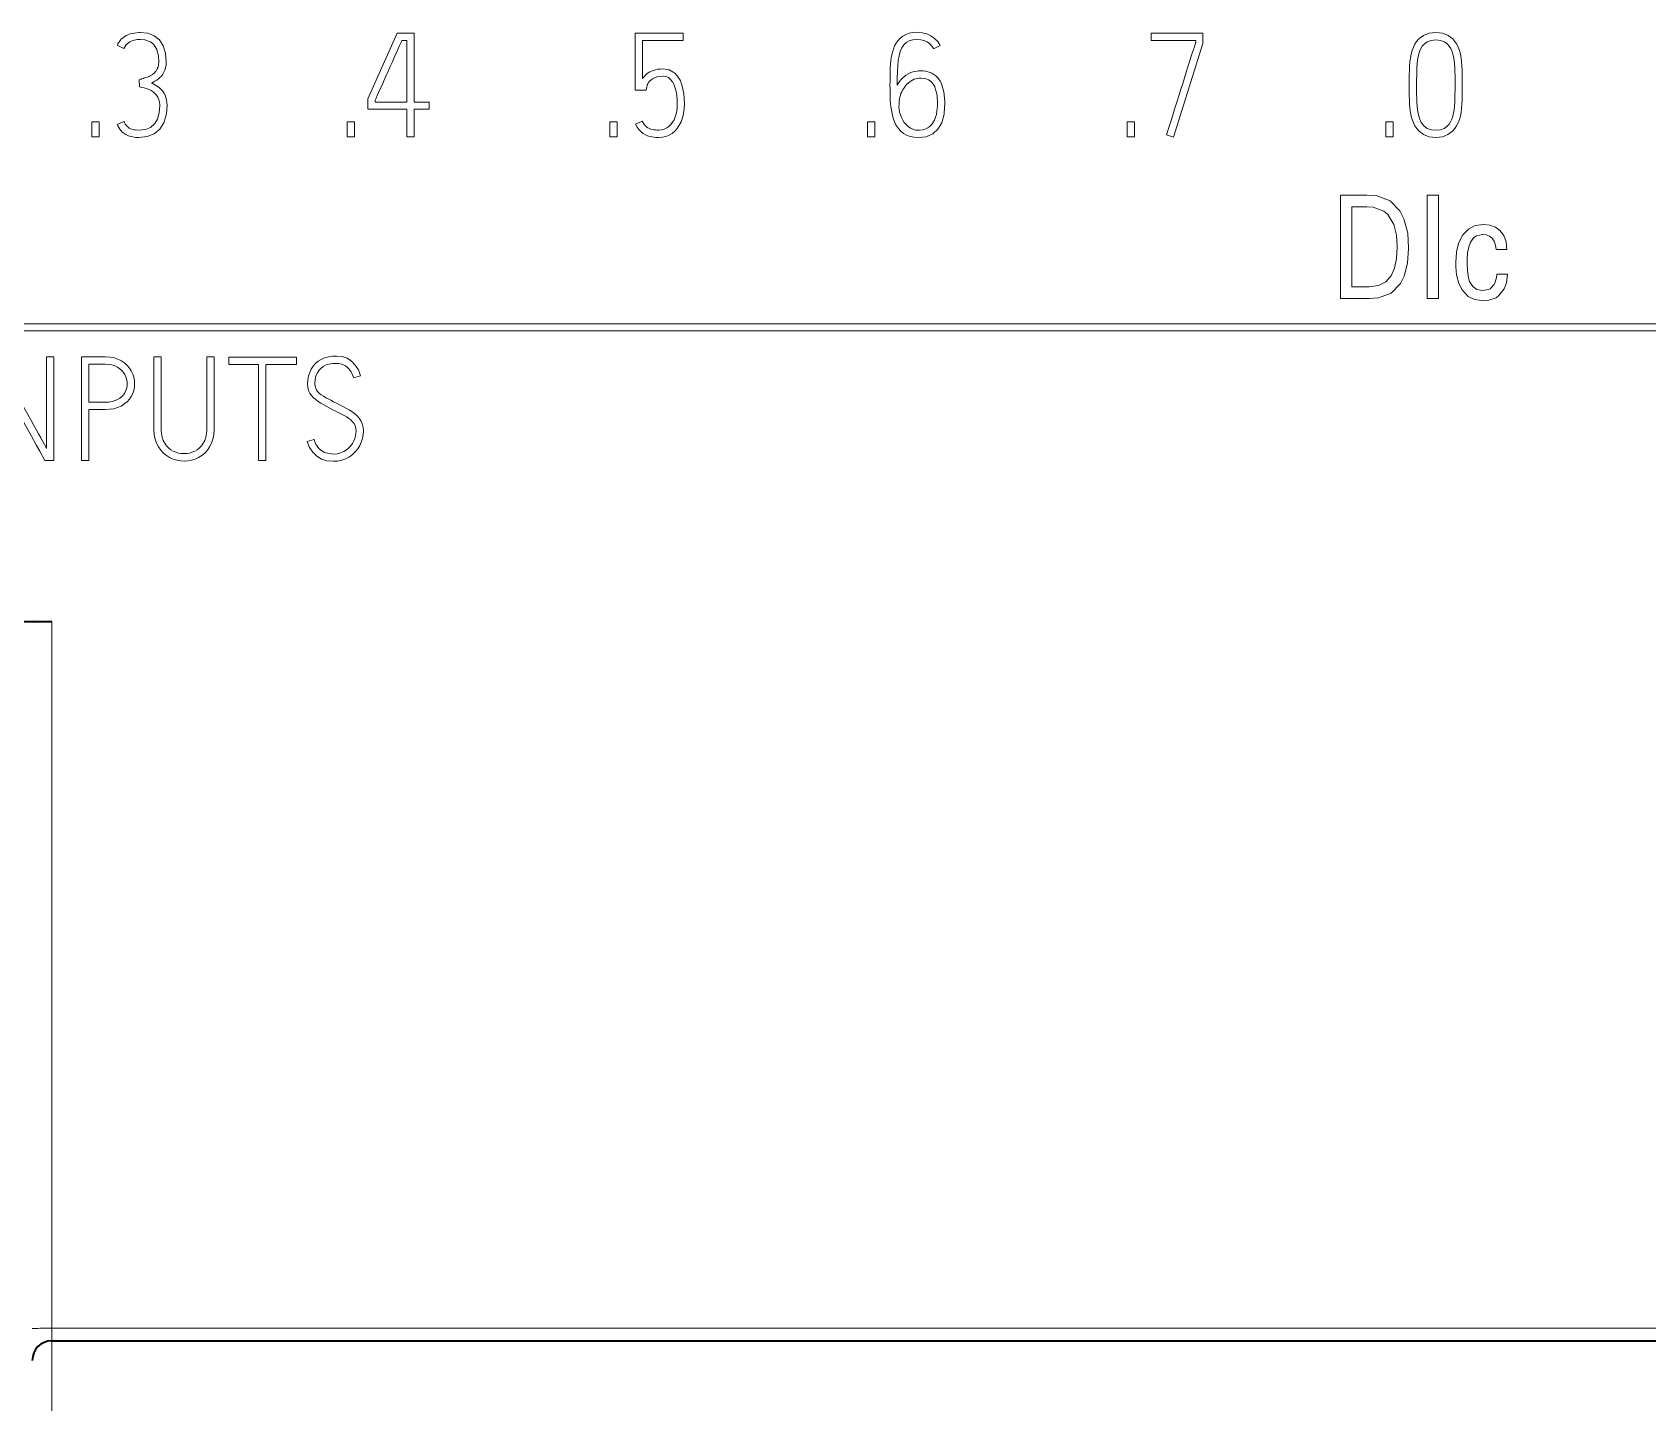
# Model space of a CAD drawing. Header units: millimetres. Extents: x -159 to 71007, y -220 to 29306.
# Drawn here: x 69018.4 to 69117.7, y 28119 to 28203.2 of the extents above; entities that cross this region are included whole.
import ezdxf

# ---------------------------------------------------------------- set-up
doc = ezdxf.new("R2010")
doc.units = ezdxf.units.MM
doc.layers.add('Layer 1', color=7, linetype='Continuous')

msp = doc.modelspace()

# ---------------------------------------------------------------- linework, layer by layer
at = {"layer": 'Layer 1', "color": 7, "lineweight": 18}
for points in [[(69024.197, 28203.071), (69024.135, 28203.038), (69024.058, 28202.991), (69023.983, 28202.938), (69023.913, 28202.883), (69023.899, 28202.871), (69023.835, 28202.809), (69023.773, 28202.744), (69023.718, 28202.676), (69023.665, 28202.602), (69023.62, 28202.524), (69023.579, 28202.442)], [(69023.987, 28202.241), (69024.049, 28202.352), (69024.119, 28202.447), (69024.196, 28202.527), (69024.277, 28202.595), (69024.36, 28202.652), (69024.448, 28202.696), (69024.538, 28202.729), (69024.628, 28202.757), (69024.721, 28202.775), (69024.816, 28202.787), (69024.907, 28202.794), (69024.996, 28202.797), (69025.286, 28202.773), (69025.633, 28202.646), (69025.807, 28202.503), (69026.015, 28202.191), (69026.027, 28202.162), (69026.123, 28201.803), (69026.141, 28201.431), (69026.129, 28201.248), (69026.092, 28201.089), (69026.049, 28200.986)], [(69025.691, 28200.122), (69025.798, 28200.176), (69025.904, 28200.237), (69026.009, 28200.302), (69026.112, 28200.375), (69026.21, 28200.459), (69026.301, 28200.553), (69026.384, 28200.66), (69026.454, 28200.779), (69026.513, 28200.91), (69026.557, 28201.06), (69026.584, 28201.233), (69026.593, 28201.428), (69026.593, 28201.441), (69026.545, 28201.965), (69026.407, 28202.411), (69026.177, 28202.768), (69025.86, 28203.028), (69025.466, 28203.183), (69024.992, 28203.235), (69024.903, 28203.233), (69024.384, 28203.145), (69024.196, 28203.068)], [(69038.998, 28199.159), (69040.782, 28203.184)], [(69039.44, 28199.063), (69039.458, 28199.102), (69039.5, 28199.196), (69039.568, 28199.346), (69039.653, 28199.536), (69039.751, 28199.755), (69039.86, 28200), (69039.978, 28200.265), (69040.103, 28200.546), (69040.236, 28200.843), (69040.369, 28201.139), (69040.496, 28201.424), (69040.617, 28201.699), (69040.729, 28201.955), (69040.831, 28202.186), (69040.922, 28202.391), (69040.996, 28202.559), (69041.048, 28202.677), (69041.077, 28202.744)], [(69040.782, 28203.186), (69041.832, 28203.186)], [(69041.383, 28202.743), (69041.073, 28202.743)], [(69041.383, 28198.948), (69041.383, 28202.744)], [(69041.833, 28203.186), (69041.833, 28198.948)], [(69055.426, 28199.689), (69055.426, 28203.186)], [(69055.426, 28203.186), (69058.365, 28203.186)], [(69055.867, 28202.743), (69055.867, 28200.395)], [(69058.367, 28202.743), (69055.867, 28202.743)], [(69058.367, 28203.186), (69058.367, 28202.744)], [(69074.172, 28202.426), (69074.017, 28202.666), (69073.827, 28202.866), (69073.598, 28203.026), (69073.34, 28203.144), (69073.06, 28203.215), (69072.759, 28203.239), (69072.491, 28203.223), (69072.255, 28203.179), (69072.049, 28203.107), (69071.869, 28203.008), (69071.713, 28202.886), (69071.578, 28202.743), (69071.463, 28202.581), (69071.367, 28202.401), (69071.29, 28202.204), (69071.229, 28201.993), (69071.18, 28201.77), (69071.145, 28201.534), (69071.119, 28201.289), (69071.101, 28201.035), (69071.093, 28200.774), (69071.088, 28200.509), (69071.084, 28200.245), (69071.082, 28199.981), (69071.084, 28199.763), (69071.088, 28199.538), (69071.093, 28199.302), (69071.103, 28199.061), (69071.121, 28198.82), (69071.148, 28198.581), (69071.187, 28198.345), (69071.239, 28198.117), (69071.303, 28197.897), (69071.384, 28197.688), (69071.448, 28197.559)], [(69071.531, 28199.981), (69071.534, 28200.412), (69071.544, 28200.81), (69071.561, 28201.174), (69071.593, 28201.503), (69071.645, 28201.798), (69071.718, 28202.058), (69071.814, 28202.28), (69071.935, 28202.463), (69072.085, 28202.608), (69072.268, 28202.713), (69072.492, 28202.777), (69072.76, 28202.799), (69072.976, 28202.781), (69073.176, 28202.733), (69073.361, 28202.649), (69073.525, 28202.534), (69073.659, 28202.389), (69073.768, 28202.216)], [(69087.141, 28202.743), (69087.141, 28203.195)], [(69087.141, 28203.195), (69090.32, 28203.195)], [(69089.879, 28202.743), (69087.141, 28202.743)], [(69089.879, 28202.62), (69089.865, 28202.583), (69089.836, 28202.496), (69089.791, 28202.356), (69089.732, 28202.172), (69089.663, 28201.955), (69089.584, 28201.701), (69089.494, 28201.419), (69089.398, 28201.115), (69089.296, 28200.788), (69089.188, 28200.447), (69089.078, 28200.102), (69088.969, 28199.751), (69088.875, 28199.455), (69088.698, 28198.886), (69088.581, 28198.516), (69088.403, 28197.946), (69088.265, 28197.503), (69088.087, 28196.935)], [(69089.879, 28202.62), (69089.879, 28202.743)], [(69090.32, 28203.195), (69090.32, 28202.549)], [(69106.257, 28200.043), (69106.256, 28200.343), (69106.253, 28200.633), (69106.248, 28200.912), (69106.238, 28201.18), (69106.216, 28201.434), (69106.185, 28201.675), (69106.143, 28201.904), (69106.086, 28202.12), (69106.013, 28202.32), (69105.922, 28202.506), (69105.81, 28202.676), (69105.675, 28202.831), (69105.385, 28203.046), (69105.038, 28203.176), (69104.632, 28203.22), (69104.226, 28203.176), (69103.879, 28203.046), (69103.591, 28202.831), (69103.455, 28202.676), (69103.342, 28202.506), (69103.251, 28202.32), (69103.179, 28202.12), (69103.12, 28201.904), (69103.076, 28201.675), (69103.042, 28201.434), (69103.02, 28201.18), (69103.009, 28200.912), (69103.003, 28200.633), (69103, 28200.343), (69102.998, 28200.043)], [(69103.451, 28200.043), (69103.453, 28200.32), (69103.456, 28200.583), (69103.462, 28200.836), (69103.47, 28201.078), (69103.487, 28201.307), (69103.51, 28201.525), (69103.543, 28201.729), (69103.587, 28201.918), (69103.643, 28202.091), (69103.714, 28202.248), (69103.804, 28202.389), (69103.911, 28202.514), (69104.102, 28202.657), (69104.342, 28202.742), (69104.636, 28202.77), (69104.924, 28202.742), (69105.164, 28202.657), (69105.358, 28202.514), (69105.462, 28202.389), (69105.55, 28202.248), (69105.623, 28202.091), (69105.682, 28201.918), (69105.727, 28201.729), (69105.761, 28201.525), (69105.782, 28201.307), (69105.8, 28201.078), (69105.81, 28200.836), (69105.813, 28200.583), (69105.816, 28200.32), (69105.818, 28200.043)], [(69023.987, 28202.241), (69023.581, 28202.445)], [(69074.172, 28202.426), (69073.766, 28202.214)], [(69090.32, 28202.549), (69088.509, 28196.792)], [(69026.049, 28200.984), (69026.031, 28200.953), (69026.028, 28200.946), (69025.951, 28200.836), (69025.947, 28200.833), (69025.857, 28200.735), (69025.853, 28200.732), (69025.748, 28200.648), (69025.744, 28200.644), (69025.629, 28200.575), (69025.621, 28200.57), (69025.501, 28200.512), (69025.488, 28200.506), (69025.363, 28200.459), (69025.346, 28200.454), (69025.218, 28200.413), (69025.203, 28200.409), (69025.075, 28200.37), (69025.062, 28200.366), (69024.933, 28200.328)], [(69058.182, 28200.291), (69058.105, 28200.427), (69058.03, 28200.535), (69057.84, 28200.738), (69057.76, 28200.799), (69057.511, 28200.925), (69057.397, 28200.958), (69057.119, 28200.988), (69056.959, 28200.981), (69056.811, 28200.965), (69056.673, 28200.938), (69056.545, 28200.9), (69056.428, 28200.857), (69056.324, 28200.804), (69056.228, 28200.745), (69056.138, 28200.681), (69056.059, 28200.614), (69055.987, 28200.542), (69055.923, 28200.468), (69055.865, 28200.392)], [(69072.829, 28200.863), (69072.745, 28200.857), (69072.582, 28200.83), (69072.424, 28200.784), (69072.356, 28200.759), (69072.206, 28200.688), (69072.066, 28200.601), (69071.994, 28200.546), (69071.873, 28200.437), (69071.759, 28200.318), (69071.67, 28200.213), (69071.594, 28200.1), (69071.529, 28199.981)], [(69072.829, 28200.863), (69072.988, 28200.872)], [(69074.18, 28200.207), (69074.111, 28200.318), (69074.023, 28200.432), (69073.924, 28200.537), (69073.898, 28200.56), (69073.786, 28200.649), (69073.663, 28200.723), (69073.622, 28200.742), (69073.489, 28200.796), (69073.352, 28200.835), (69073.274, 28200.851), (69073.131, 28200.87), (69072.988, 28200.872)], [(69024.959, 28199.883), (69025.102, 28199.854), (69025.245, 28199.819), (69025.389, 28199.777), (69025.528, 28199.723), (69025.661, 28199.655), (69025.786, 28199.577), (69025.898, 28199.484), (69025.998, 28199.374), (69026.082, 28199.25), (69026.146, 28199.11), (69026.185, 28198.952), (69026.199, 28198.778), (69026.199, 28198.732), (69026.16, 28198.295), (69026.053, 28197.904), (69025.88, 28197.604), (69025.636, 28197.394), (69025.316, 28197.267), (69024.918, 28197.225), (69024.687, 28197.239), (69024.639, 28197.245)], [(69024.959, 28199.883), (69024.931, 28200.324)], [(69026.528, 28199.368), (69026.52, 28199.387), (69026.468, 28199.49), (69026.46, 28199.505), (69026.395, 28199.601), (69026.384, 28199.617), (69026.31, 28199.704), (69026.293, 28199.721), (69026.208, 28199.799), (69026.187, 28199.817), (69026.094, 28199.886), (69026.066, 28199.905), (69025.968, 28199.967), (69025.934, 28199.989), (69025.835, 28200.048), (69025.792, 28200.071), (69025.689, 28200.126)], [(69056.098, 28199.689), (69055.427, 28199.689)], [(69055.443, 28197.597), (69055.544, 28197.407), (69055.657, 28197.248), (69055.782, 28197.12), (69055.915, 28197.019), (69056.049, 28196.937), (69056.188, 28196.878), (69056.324, 28196.834), (69056.453, 28196.806), (69056.58, 28196.789), (69056.695, 28196.782), (69056.792, 28196.779), (69056.872, 28196.777), (69057.095, 28196.794), (69057.306, 28196.841), (69057.506, 28196.92), (69057.691, 28197.028), (69057.859, 28197.166), (69058.007, 28197.331), (69058.135, 28197.523), (69058.244, 28197.738), (69058.333, 28197.98), (69058.401, 28198.244), (69058.44, 28198.529), (69058.453, 28198.835), (69058.453, 28198.857), (69058.414, 28199.472), (69058.298, 28200.004), (69058.18, 28200.294)], [(69056.133, 28199.883), (69056.098, 28199.688)], [(69056.133, 28199.883), (69056.137, 28199.908), (69056.148, 28199.952), (69056.167, 28200.011), (69056.199, 28200.08), (69056.246, 28200.154), (69056.309, 28200.232), (69056.39, 28200.307), (69056.489, 28200.379), (69056.608, 28200.442), (69056.752, 28200.494), (69056.922, 28200.527), (69057.12, 28200.537), (69057.306, 28200.514), (69057.466, 28200.451), (69057.597, 28200.343), (69057.705, 28200.204), (69057.794, 28200.05), (69057.865, 28199.876), (69057.919, 28199.692), (69057.959, 28199.505), (69057.983, 28199.316), (69057.998, 28199.135), (69058.007, 28198.975), (69058.008, 28198.835), (69058, 28198.627), (69057.993, 28198.559)], [(69071.446, 28197.557), (69071.483, 28197.494), (69071.603, 28197.319), (69071.744, 28197.163), (69071.91, 28197.028), (69072.098, 28196.917), (69072.314, 28196.834), (69072.561, 28196.784), (69072.841, 28196.767), (69073.315, 28196.824), (69073.712, 28196.994), (69074.032, 28197.279), (69074.268, 28197.685), (69074.409, 28198.217), (69074.417, 28198.271), (69074.456, 28198.879), (69074.454, 28198.977), (69074.397, 28199.581), (69074.221, 28200.134), (69074.182, 28200.208)], [(69072.9, 28197.218), (69072.838, 28197.217), (69072.661, 28197.232), (69072.496, 28197.277), (69072.343, 28197.355), (69072.203, 28197.454), (69072.076, 28197.568), (69071.964, 28197.699), (69071.866, 28197.841), (69071.785, 28197.996), (69071.721, 28198.161), (69071.674, 28198.33), (69071.647, 28198.495), (69071.637, 28198.655), (69071.64, 28198.825), (69071.65, 28198.982), (69071.667, 28199.124), (69071.691, 28199.253), (69071.721, 28199.374), (69071.759, 28199.484), (69071.803, 28199.586), (69071.852, 28199.682), (69071.906, 28199.77), (69071.965, 28199.854), (69072.027, 28199.939), (69072.097, 28200.021), (69072.319, 28200.225), (69072.575, 28200.355), (69072.864, 28200.41)], [(69073.006, 28200.422), (69072.864, 28200.413)], [(69073.006, 28200.422), (69073.247, 28200.398), (69073.452, 28200.328), (69073.622, 28200.21), (69073.833, 28199.905), (69073.845, 28199.876), (69073.959, 28199.46), (69073.981, 28199.309), (69074.003, 28198.878), (69074, 28198.727), (69073.988, 28198.562), (69073.97, 28198.382), (69073.936, 28198.197), (69073.883, 28198.017), (69073.815, 28197.841), (69073.722, 28197.677), (69073.606, 28197.528), (69073.466, 28197.399), (69073.294, 28197.299), (69073.085, 28197.239), (69072.901, 28197.22)], [(69103, 28199.945), (69103, 28200.043)], [(69103, 28199.945), (69103.002, 28199.645), (69103.005, 28199.356), (69103.01, 28199.08), (69103.022, 28198.815), (69103.044, 28198.561), (69103.077, 28198.32), (69103.121, 28198.091), (69103.18, 28197.876), (69103.253, 28197.675), (69103.345, 28197.49), (69103.462, 28197.319), (69103.602, 28197.164), (69103.886, 28196.949), (69104.231, 28196.819), (69104.637, 28196.775), (69105.038, 28196.819), (69105.38, 28196.949), (69105.661, 28197.164), (69105.798, 28197.319), (69105.913, 28197.49), (69106.005, 28197.675), (69106.079, 28197.876), (69106.14, 28198.091), (69106.185, 28198.32), (69106.217, 28198.561), (69106.239, 28198.815), (69106.251, 28199.08), (69106.256, 28199.356), (69106.259, 28199.645), (69106.261, 28199.945)], [(69105.816, 28199.945), (69105.815, 28199.679), (69105.811, 28199.42), (69105.808, 28199.169), (69105.798, 28198.928), (69105.779, 28198.699), (69105.754, 28198.48), (69105.719, 28198.276), (69105.671, 28198.084), (69105.612, 28197.907), (69105.54, 28197.744), (69105.447, 28197.601), (69105.34, 28197.475), (69105.151, 28197.336), (69104.915, 28197.254), (69104.634, 28197.226), (69104.346, 28197.254), (69104.107, 28197.336), (69103.918, 28197.475), (69103.811, 28197.601), (69103.721, 28197.744), (69103.649, 28197.907), (69103.593, 28198.084), (69103.546, 28198.276), (69103.512, 28198.48), (69103.487, 28198.699), (69103.469, 28198.928), (69103.46, 28199.169), (69103.455, 28199.42), (69103.451, 28199.679), (69103.45, 28199.945)], [(69103.451, 28200.043), (69103.451, 28199.945)], [(69105.816, 28199.945), (69105.816, 28200.043)], [(69106.257, 28200.043), (69106.257, 28199.945)], [(69023.581, 28197.579), (69023.626, 28197.484), (69023.681, 28197.388), (69023.741, 28197.291), (69023.814, 28197.198), (69023.898, 28197.111), (69023.997, 28197.031), (69024.11, 28196.959), (69024.236, 28196.897), (69024.376, 28196.844), (69024.535, 28196.806), (69024.715, 28196.782), (69024.915, 28196.773), (69025.43, 28196.831), (69025.858, 28197.001), (69026.199, 28197.285), (69026.446, 28197.677), (69026.594, 28198.168), (69026.606, 28198.232), (69026.645, 28198.76), (69026.638, 28198.93), (69026.616, 28199.088), (69026.579, 28199.233), (69026.528, 28199.366)], [(69038.998, 28198.507), (69038.998, 28199.161)], [(69039.44, 28199.063), (69039.44, 28198.948)], [(69039.44, 28198.948), (69041.382, 28198.948)], [(69041.833, 28198.948), (69042.77, 28198.948)], [(69042.768, 28198.948), (69042.768, 28198.507)], [(69022.019, 28196.819), (69022.019, 28197.745)], [(69022.019, 28197.745), (69022.471, 28197.745)], [(69022.469, 28197.745), (69022.469, 28196.819)], [(69023.581, 28197.579), (69023.987, 28197.764)], [(69024.635, 28197.247), (69024.573, 28197.26), (69024.489, 28197.282), (69024.487, 28197.284), (69024.404, 28197.314), (69024.327, 28197.355), (69024.258, 28197.4), (69024.193, 28197.457), (69024.189, 28197.461), (69024.13, 28197.525), (69024.078, 28197.594), (69024.066, 28197.612), (69024.022, 28197.686), (69023.985, 28197.766)], [(69037.726, 28196.819), (69037.726, 28197.745)], [(69037.726, 28197.745), (69038.176, 28197.745)], [(69038.176, 28197.745), (69038.176, 28196.819)], [(69041.383, 28198.507), (69039, 28198.507)], [(69041.383, 28196.819), (69041.383, 28198.505)], [(69042.768, 28198.507), (69041.832, 28198.507)], [(69041.833, 28198.507), (69041.833, 28196.821)], [(69053.872, 28196.819), (69053.872, 28197.745)], [(69053.872, 28197.745), (69054.321, 28197.745)], [(69054.321, 28197.745), (69054.321, 28196.819)], [(69055.443, 28197.597), (69055.849, 28197.782)], [(69057.998, 28198.555), (69057.98, 28198.421), (69057.937, 28198.224), (69057.88, 28198.039), (69057.808, 28197.869), (69057.72, 28197.714), (69057.617, 28197.575), (69057.498, 28197.457), (69057.362, 28197.36), (69057.212, 28197.285), (69057.048, 28197.242), (69056.872, 28197.229), (69056.772, 28197.23), (69056.673, 28197.237), (69056.575, 28197.245), (69056.479, 28197.262), (69056.386, 28197.289), (69056.297, 28197.326), (69056.209, 28197.373), (69056.127, 28197.429), (69056.048, 28197.494), (69055.974, 28197.574), (69055.906, 28197.671), (69055.843, 28197.786)], [(69069.703, 28196.819), (69069.703, 28197.745)], [(69069.703, 28197.745), (69070.154, 28197.745)], [(69070.154, 28197.745), (69070.154, 28196.819)], [(69085.668, 28196.819), (69085.668, 28197.745)], [(69085.668, 28197.745), (69086.119, 28197.745)], [(69086.119, 28197.745), (69086.119, 28196.819)], [(69101.562, 28196.819), (69101.562, 28197.745)], [(69101.562, 28197.745), (69102.013, 28197.745)], [(69102.011, 28197.745), (69102.011, 28196.819)], [(69022.469, 28196.819), (69022.018, 28196.819)], [(69038.176, 28196.819), (69037.726, 28196.819)], [(69041.833, 28196.819), (69041.383, 28196.819)], [(69054.321, 28196.819), (69053.872, 28196.819)], [(69070.154, 28196.819), (69069.703, 28196.819)], [(69086.119, 28196.819), (69085.668, 28196.819)], [(69088.511, 28196.794), (69088.088, 28196.935)], [(69102.011, 28196.819), (69101.56, 28196.819)], [(69098.783, 28186.871), (69098.783, 28193.238)], [(69098.783, 28193.238), (69100.396, 28193.238)], [(69100.532, 28186.871), (69101.11, 28186.923), (69101.88, 28187.214), (69102.454, 28187.802), (69102.689, 28188.245), (69102.902, 28189.042), (69102.959, 28189.96), (69102.959, 28189.975), (69102.906, 28190.897), (69102.675, 28191.781), (69102.414, 28192.273), (69101.821, 28192.874), (69101.033, 28193.179), (69100.397, 28193.238)], [(69104.107, 28186.871), (69104.107, 28193.238)], [(69104.107, 28193.238), (69104.802, 28193.238)], [(69104.802, 28193.238), (69104.802, 28186.871)], [(69099.48, 28192.516), (69099.48, 28187.593)], [(69100.396, 28192.516), (69099.48, 28192.516)], [(69100.396, 28192.516), (69100.78, 28192.487), (69101.434, 28192.246), (69101.685, 28192.031), (69102.055, 28191.436), (69102.223, 28190.779), (69102.262, 28190.085), (69102.262, 28190.033), (69102.222, 28189.342), (69102.101, 28188.737), (69101.897, 28188.271), (69101.562, 28187.895), (69101.109, 28187.67), (69100.537, 28187.595)], [(69109.005, 28189.886), (69108.95, 28190.354), (69108.806, 28190.745), (69108.575, 28191.055), (69108.296, 28191.266), (69107.961, 28191.392), (69107.571, 28191.434), (69107.059, 28191.362), (69106.632, 28191.146), (69106.288, 28190.786), (69106.049, 28190.327), (69105.906, 28189.77), (69105.897, 28189.704), (69105.859, 28189.115), (69105.862, 28188.828)], [(69106.554, 28188.988), (69106.552, 28189.112), (69106.556, 28189.327), (69106.584, 28189.694), (69106.658, 28190.061), (69106.756, 28190.334), (69106.975, 28190.63), (69107.137, 28190.733), (69107.503, 28190.821), (69107.732, 28190.794), (69107.927, 28190.717), (69108.09, 28190.587), (69108.222, 28190.398), (69108.304, 28190.164), (69108.336, 28189.886)], [(69109.005, 28189.886), (69108.338, 28189.886)], [(69105.86, 28188.828), (69105.907, 28188.33), (69106.049, 28187.798), (69106.248, 28187.407), (69106.62, 28187.009), (69107.018, 28186.82), (69107.571, 28186.745), (69107.824, 28186.76), (69108.341, 28186.927), (69108.49, 28187.034), (69108.83, 28187.472), (69108.974, 28187.844), (69109.037, 28188.38)], [(69108.38, 28188.38), (69108.366, 28188.17), (69108.255, 28187.813), (69108.214, 28187.733), (69107.964, 28187.472), (69107.865, 28187.422), (69107.504, 28187.36), (69107.164, 28187.422), (69106.901, 28187.607), (69106.713, 28187.916), (69106.625, 28188.225), (69106.618, 28188.264), (69106.573, 28188.623), (69106.571, 28188.626), (69106.554, 28188.988)], [(69108.38, 28188.38), (69109.035, 28188.38)], [(69100.532, 28186.871), (69098.783, 28186.871)], [(69099.48, 28187.593), (69100.537, 28187.593)], [(69104.802, 28186.871), (69104.107, 28186.871)], [(69019.245, 28177.657), (69019.187, 28177.765), (69019.106, 28177.912), (69019.003, 28178.099), (69018.879, 28178.317), (69018.745, 28178.56), (69018.597, 28178.828), (69018.437, 28179.116), (69018.268, 28179.421), (69018.09, 28179.743), (69017.906, 28180.073), (69017.723, 28180.403), (69017.541, 28180.733), (69017.407, 28180.973), (69017.096, 28181.537), (69016.936, 28181.827), (69016.625, 28182.391), (69016.435, 28182.731), (69016.126, 28183.295)], [(69019.245, 28183.292), (69019.696, 28183.292)], [(69019.245, 28177.657), (69019.245, 28183.29)], [(69019.695, 28183.292), (69019.695, 28176.926)], [(69021.381, 28183.292), (69022.848, 28183.292)], [(69021.381, 28176.925), (69021.381, 28183.29)], [(69021.833, 28182.842), (69021.833, 28180.5)], [(69022.848, 28182.842), (69021.833, 28182.842)], [(69022.848, 28180.051), (69023.37, 28180.105), (69023.818, 28180.267), (69024.19, 28180.536), (69024.33, 28180.691), (69024.445, 28180.86), (69024.535, 28181.04), (69024.598, 28181.232), (69024.637, 28181.429), (69024.65, 28181.633), (69024.637, 28181.836), (69024.598, 28182.038), (69024.535, 28182.237), (69024.445, 28182.428), (69024.332, 28182.605), (69024.194, 28182.768), (69024.031, 28182.914), (69023.842, 28183.041), (69023.628, 28183.149), (69023.389, 28183.23), (69023.13, 28183.278), (69022.846, 28183.295)], [(69022.848, 28182.842), (69023.062, 28182.83), (69023.258, 28182.795), (69023.436, 28182.736), (69023.594, 28182.659), (69023.736, 28182.565), (69023.859, 28182.458), (69023.963, 28182.339), (69024.047, 28182.208), (69024.113, 28182.069), (69024.16, 28181.924), (69024.189, 28181.779), (69024.197, 28181.633), (69024.189, 28181.493), (69024.162, 28181.354), (69024.119, 28181.218), (69024.056, 28181.088), (69023.973, 28180.967), (69023.87, 28180.857), (69023.749, 28180.758), (69023.609, 28180.672), (69023.451, 28180.6), (69023.273, 28180.546), (69023.071, 28180.514), (69022.846, 28180.502)], [(69025.84, 28178.814), (69025.84, 28183.3)], [(69025.84, 28183.3), (69026.291, 28183.3)], [(69026.291, 28183.3), (69026.291, 28178.814)], [(69029.09, 28178.814), (69029.09, 28183.3)], [(69029.09, 28183.3), (69029.541, 28183.3)], [(69029.541, 28183.3), (69029.541, 28178.814)], [(69030.44, 28182.832), (69030.44, 28183.282)], [(69030.44, 28183.282), (69034.599, 28183.282)], [(69032.259, 28182.832), (69030.44, 28182.832)], [(69032.259, 28176.925), (69032.259, 28182.832)], [(69032.71, 28182.832), (69032.71, 28176.925)], [(69034.599, 28182.832), (69032.71, 28182.832)], [(69034.599, 28183.282), (69034.599, 28182.832)], [(69038.546, 28182.126), (69038.405, 28182.485), (69038.218, 28182.785), (69037.986, 28183.025), (69037.713, 28183.202), (69037.408, 28183.308), (69037.071, 28183.344), (69036.808, 28183.33), (69036.562, 28183.292), (69036.333, 28183.226), (69036.124, 28183.134), (69035.937, 28183.019), (69035.773, 28182.881), (69035.631, 28182.72), (69035.512, 28182.541), (69035.414, 28182.34), (69035.343, 28182.119), (69035.301, 28181.884), (69035.288, 28181.633), (69035.303, 28181.42), (69035.348, 28181.232)], [(69038.648, 28179.178), (69038.564, 28179.362), (69038.454, 28179.525), (69038.324, 28179.674), (69038.176, 28179.805), (69038.011, 28179.925), (69037.832, 28180.034), (69037.642, 28180.136), (69037.445, 28180.234), (69037.25, 28180.337), (69037.054, 28180.441), (69036.881, 28180.535), (69036.712, 28180.622), (69036.551, 28180.705), (69036.397, 28180.783), (69036.257, 28180.866), (69036.13, 28180.951), (69036.017, 28181.04), (69035.921, 28181.137), (69035.841, 28181.242), (69035.782, 28181.358), (69035.747, 28181.488), (69035.736, 28181.634), (69035.752, 28181.897), (69035.801, 28182.123), (69035.885, 28182.31), (69035.993, 28182.465), (69036.113, 28182.593), (69036.248, 28182.694), (69036.391, 28182.771), (69036.537, 28182.827), (69036.689, 28182.86), (69036.834, 28182.879), (69036.96, 28182.891), (69037.069, 28182.892), (69037.226, 28182.884), (69037.369, 28182.852), (69037.497, 28182.8)], [(69037.499, 28182.801), (69037.526, 28182.788), (69037.614, 28182.734), (69037.634, 28182.72), (69037.716, 28182.659), (69037.732, 28182.645), (69037.806, 28182.572), (69037.817, 28182.559), (69037.883, 28182.48), (69037.891, 28182.468), (69037.949, 28182.382), (69037.956, 28182.372), (69038.004, 28182.281), (69038.008, 28182.276), (69038.05, 28182.182), (69038.087, 28182.089), (69038.114, 28182.003)], [(69015.996, 28182.576), (69016.05, 28182.473), (69016.128, 28182.33), (69016.23, 28182.146), (69016.353, 28181.931), (69016.488, 28181.69), (69016.636, 28181.424), (69016.796, 28181.136), (69016.965, 28180.831), (69017.143, 28180.509), (69017.326, 28180.179), (69017.512, 28179.847), (69017.699, 28179.512), (69017.836, 28179.267), (69018.15, 28178.703), (69018.315, 28178.407), (69018.631, 28177.842), (69018.826, 28177.492), (69019.141, 28176.928)], [(69038.546, 28182.126), (69038.114, 28182.003)], [(69035.35, 28181.232), (69035.425, 28181.067), (69035.527, 28180.918), (69035.646, 28180.783), (69035.784, 28180.661), (69035.937, 28180.546), (69036.102, 28180.44), (69036.283, 28180.342), (69036.468, 28180.246), (69036.653, 28180.147), (69036.842, 28180.043), (69037.022, 28179.945), (69037.199, 28179.855), (69037.372, 28179.771), (69037.536, 28179.689), (69037.688, 28179.603), (69037.828, 28179.51), (69037.95, 28179.411), (69038.056, 28179.303), (69038.144, 28179.187), (69038.211, 28179.056), (69038.25, 28178.904), (69038.263, 28178.732), (69038.255, 28178.592), (69038.23, 28178.442), (69038.188, 28178.283), (69038.127, 28178.122), (69038.046, 28177.969), (69037.945, 28177.824), (69037.823, 28177.691), (69037.677, 28177.572), (69037.509, 28177.467), (69037.316, 28177.386), (69037.096, 28177.337), (69036.85, 28177.321), (69036.318, 28177.42)], [(69021.833, 28180.5), (69022.848, 28180.5)], [(69021.833, 28180.051), (69021.833, 28176.925)], [(69022.848, 28180.051), (69021.833, 28180.051)], [(69025.84, 28178.814), (69025.858, 28178.509), (69025.91, 28178.232), (69026, 28177.981), (69026.118, 28177.755), (69026.259, 28177.555), (69026.424, 28177.38), (69026.608, 28177.231), (69026.807, 28177.108), (69027.02, 28177.013), (69027.242, 28176.943), (69027.467, 28176.903), (69027.696, 28176.889), (69027.925, 28176.903), (69028.151, 28176.943), (69028.371, 28177.013), (69028.585, 28177.108), (69028.783, 28177.231), (69028.964, 28177.38), (69029.126, 28177.555), (69029.266, 28177.755), (69029.384, 28177.981), (69029.471, 28178.232), (69029.525, 28178.509), (69029.542, 28178.814)], [(69029.09, 28178.814), (69029.077, 28178.572), (69029.035, 28178.353), (69028.966, 28178.158), (69028.875, 28177.982), (69028.767, 28177.829), (69028.643, 28177.697), (69028.504, 28177.587), (69028.354, 28177.498), (69028.192, 28177.429), (69028.025, 28177.38), (69027.859, 28177.351), (69027.694, 28177.342), (69027.524, 28177.351), (69027.354, 28177.38), (69027.186, 28177.429), (69027.024, 28177.498), (69026.874, 28177.587), (69026.736, 28177.697), (69026.611, 28177.829), (69026.504, 28177.982), (69026.412, 28178.158), (69026.343, 28178.353), (69026.303, 28178.572), (69026.289, 28178.814)], [(69035.262, 28178.099), (69035.405, 28177.73), (69035.599, 28177.425), (69035.845, 28177.184), (69036.136, 28177.009), (69036.472, 28176.904), (69036.85, 28176.871), (69037.13, 28176.888), (69037.391, 28176.941), (69037.632, 28177.032), (69037.853, 28177.152), (69038.048, 28177.292), (69038.218, 28177.455), (69038.365, 28177.639), (69038.488, 28177.838), (69038.586, 28178.053), (69038.656, 28178.279), (69038.7, 28178.505), (69038.714, 28178.733), (69038.697, 28178.968), (69038.648, 28179.177)], [(69035.262, 28178.099), (69035.695, 28178.222)], [(69036.318, 28177.422), (69036.255, 28177.454), (69036.165, 28177.507), (69036.08, 28177.572), (69036.003, 28177.644), (69035.932, 28177.723), (69035.911, 28177.75), (69035.85, 28177.838), (69035.796, 28177.93), (69035.752, 28178.025), (69035.717, 28178.124), (69035.693, 28178.225)], [(69019.695, 28176.925), (69019.137, 28176.925)], [(69021.833, 28176.925), (69021.381, 28176.925)], [(69032.71, 28176.925), (69032.259, 28176.925)], [(69019.559, 28167.027), (69019.559, 27956.455)], [(69019.559, 28123.59), (69019.461, 28123.588), (69019.343, 28123.587), (69019.224, 28123.585), (69019.102, 28123.587), (69019.072, 28123.587), (69018.947, 28123.59), (69018.826, 28123.59), (69018.713, 28123.581), (69018.696, 28123.58), (69018.592, 28123.566), (69018.455, 28123.575), (69018.366, 28123.565)], [(69202.586, 28123.59), (69019.559, 28123.59)]]:
    msp.add_lwpolyline(points, dxfattribs=at)
at = {"layer": 'Layer 1', "color": 7, "lineweight": 9}
for points in [[(68807.084, 28184.883), (69127.385, 28184.883)], [(68807.522, 28185.319), (69126.947, 28185.319)]]:
    msp.add_lwpolyline(points, dxfattribs=at)
at = {"layer": 'Layer 1', "color": 7, "lineweight": 35}
for points in [[(68956.692, 28167.027), (69019.559, 28167.027)], [(69018.364, 28167.017), (69018.422, 28167.02), (69018.485, 28167.012), (69018.594, 28167.024), (69018.614, 28167.026), (69018.731, 28167.029), (69018.856, 28167.026), (69018.956, 28167.024), (69019.075, 28167.026), (69019.193, 28167.027), (69019.202, 28167.029), (69019.321, 28167.029), (69019.441, 28167.029), (69019.56, 28167.029)], [(69019.559, 28122.812), (69203.78, 28122.812)]]:
    msp.add_lwpolyline(points, dxfattribs=at)
msp.add_open_spline([(69019.559, 28122.812), (69019.559, 28122.812), (69019.559, 28122.81), (69019.559, 28122.81), (69018.9, 28122.81), (69018.364, 28122.277), (69018.364, 28121.616)], degree=3, knots=[0, 0, 0, 0, 1, 1, 1, 2, 2, 2, 2], dxfattribs=at)

doc.saveas('drawing.dxf')
